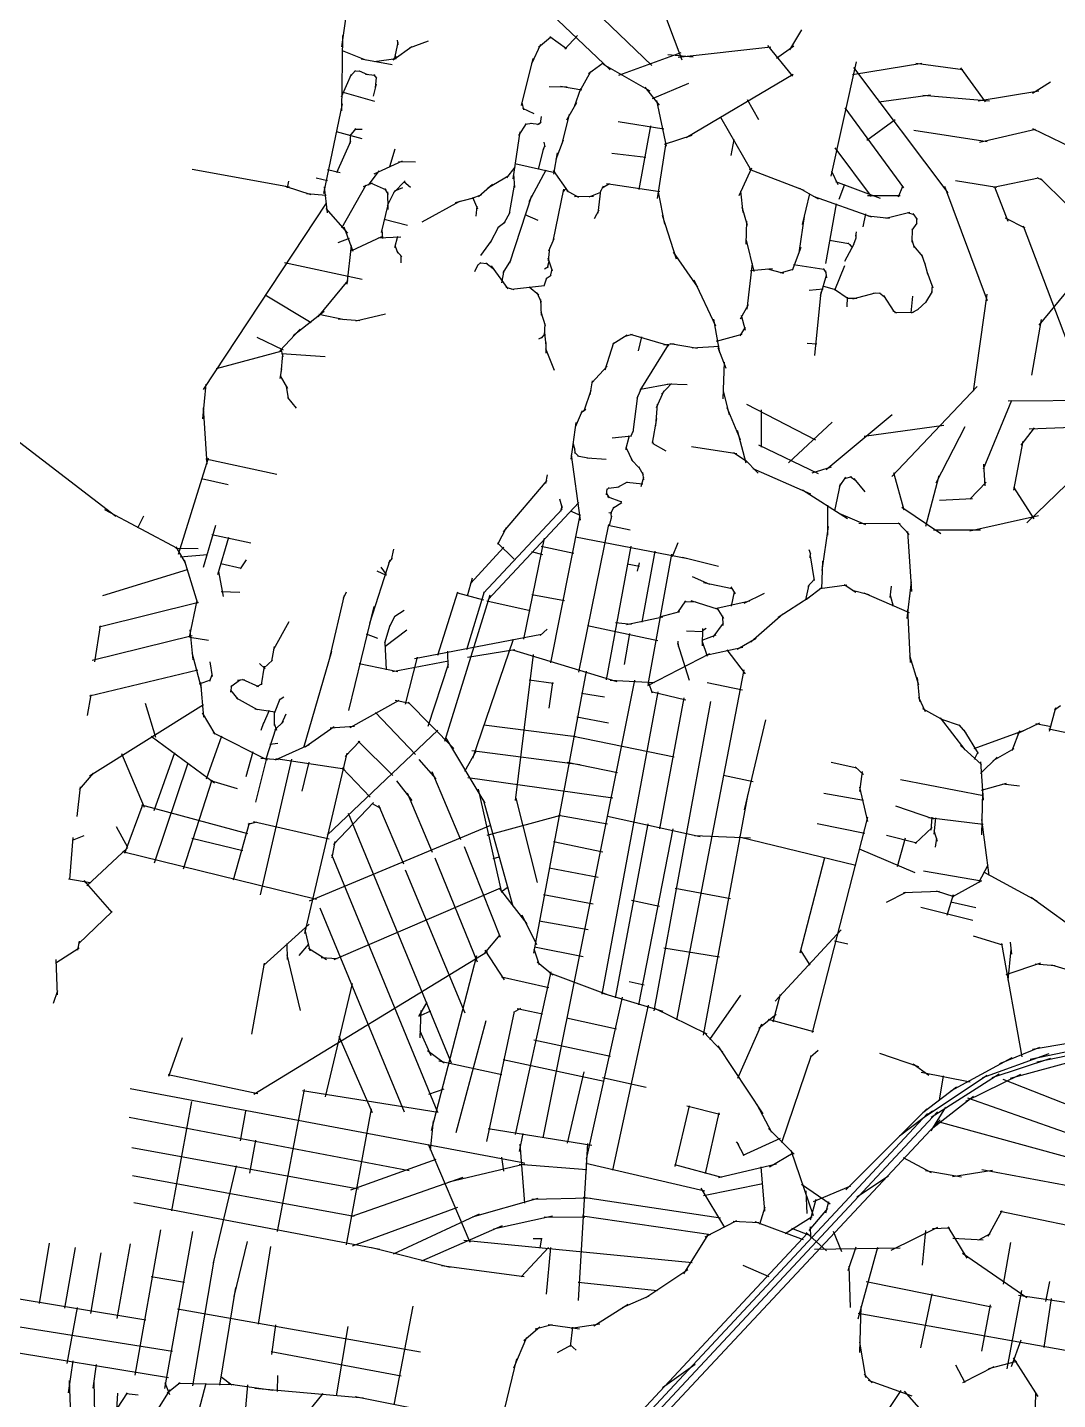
# Model space of a CAD drawing. Header units: inches. Extents: x 723419 to 759401, y 6910722 to 6968430.
# Drawn here: x 731647 to 733965, y 6943834 to 6946922 of the extents above; entities that cross this region are included whole.
import ezdxf

# ---------------------------------------------------------------- set-up
doc = ezdxf.new("R2010")
doc.units = ezdxf.units.IN
doc.header["$MEASUREMENT"] = 0

msp = doc.modelspace()

# ---------------------------------------------------------------- linework, layer by layer
for points in [[(732354.6381, 6946878.308), (732377.9817, 6947042.2774)], [(732887.1354, 6946995.1062), (733052.1504, 6946835.7725)], [(732825.9545, 6946951.7671), (732957.9858, 6946826.4289)], [(733084.694707, 6946940.55323), (733119.5818, 6946848.9135)], [(732354.428, 6946733.7779), (732356.41, 6946903.4682)], [(732479.0547, 6946893.3991), (732480.5304, 6946882.6608)], [(732506.989, 6946876.0406), (732549.4404, 6946891.4865)], [(732797.037, 6946877.2029), (732824.1769, 6946900.2175)], [(732822.1286, 6946901.2403), (732859.5101, 6946874.1343)], [(732855.9255, 6946872.6), (732884.6017, 6946903.7975)], [(733362.137346, 6946871.32045), (733389.1249, 6946916.03513)], [(732355.0905, 6946869.7678), (732408.0054, 6946848.5019)], [(732472.3659, 6946850.2497), (732511.9994, 6946879.0955)], [(732473.203339, 6946849.548119), (732481.1628, 6946888.1352)], [(732781.609, 6946840.7883), (732802.0921, 6946884.2602)], [(732977.897809, 6946814.0231), (733117.598088, 6946865.61696)], [(733088.229279, 6946860.58986), (733144.850226, 6946855.56277)], [(733111.248075, 6946854.76902), (733319.557425, 6946878.36889)], [(733311.942285, 6946880.86434), (733368.104619, 6946812.2842)], [(733332.239369, 6946852.79958), (733371.662365, 6946880.58089)], [(732397.6754, 6946851.2391), (732467.8773, 6946838.3954)], [(732426.9789, 6946844.9225), (732476.31, 6946851.8708)], [(732469.5639, 6946847.8702), (732476.31, 6946857.9768)], [(732758.5658, 6946746.1729), (732785.1936, 6946851.5284)], [(732909.1883, 6946818.0929), (732942.7149, 6946842.4092)], [(732942.5342, 6946838.9391), (733047.3264, 6946779.2612)], [(733455.369349, 6946587.33378), (733512.25488, 6946843.98012)], [(733502.994445, 6946816.19882), (733659.363507, 6946841.0697)], [(733505.640283, 6946831.80926), (733717.571957, 6946549.49828)], [(733645.605146, 6946841.59887), (733751.703275, 6946827.04675)], [(733746.147014, 6946830.75093), (733801.445041, 6946754.02161)], [(732353.8923, 6946765.7242), (732376.0845, 6946816.4805)], [(732373.8601, 6946811.7972), (732385.3123, 6946824.5651)], [(732383.3149, 6946823.1021), (732395.1666, 6946824.2991)], [(732393.3023, 6946824.4321), (732411.9454, 6946815.5212)], [(732407.8173, 6946816.3192), (732429.2568, 6946814.1912)], [(732425.9276, 6946815.5212), (732432.4528, 6946807.4083)], [(732430.4621, 6946785.6784), (732432.3264, 6946809.3522)], [(732889.5853, 6946778.0974), (732914.3311, 6946822.3452)], [(733129.4152, 6946674.0146), (733370.080179, 6946816.37643)], [(733908.336922, 6946773.8654), (733948.818253, 6946799.26545)], [(732354.204, 6946776.73), (732428.116, 6946756.1993)], [(732425.6681, 6946767.4575), (732432.06, 6946794.1903)], [(732820.6307, 6946788.6103), (732861.7056, 6946788.0158)], [(732846.0296, 6946789.7994), (732894.4465, 6946781.2776)], [(732877.9066, 6946743.7221), (732892.2516, 6946784.3481)], [(733036.3494, 6946787.254), (733068.3319, 6946746.7633)], [(733053.6772, 6946762.0068), (733135.0045, 6946796.1652)], [(733562.790397, 6946754.28619), (733678.942713, 6946770.16122)], [(733661.215594, 6946769.10289), (733811.763812, 6946756.40286)], [(733785.834594, 6946756.40286), (733922.62445, 6946779.42166)], [(732313.536, 6946548.3932), (732355.9791, 6946749.5707)], [(732759.247, 6946752.6766), (732762.7766, 6946736.0579)], [(732760.7596, 6946740.3385), (732786.4752, 6946728.2521)], [(732860.7985, 6946713.817), (732882.8072, 6946753.069)], [(733062.0459, 6946757.0045), (733084.124, 6946654.3591)], [(733266.148429, 6946759.79639), (733291.553, 6946714.765)], [(733485.796493, 6946741.057), (733618.088425, 6946561.13997)], [(732752.482, 6946678.5), (732770.1663, 6946705.9747)], [(732767.4457, 6946703.8613), (732782.1071, 6946706.4276)], [(732777.875, 6946706.4276), (732798.28, 6946703.8613)], [(732794.5722, 6946703.6706), (732802.8445, 6946708.7549)], [(732801.2538, 6946705.5773), (732803.9051, 6946721.1481)], [(732849.7748, 6946659.4818), (732866.2991, 6946726.8893)], [(732975.7754, 6946710.1492), (733078.5118, 6946693.7319)], [(733206.3406, 6946719.5274), (733275.3162, 6946599.7778)], [(733535.53826, 6946668.29644), (733599.038387, 6946714.59861)], [(732341.391, 6946687.7241), (732399.1072, 6946671.9652)], [(732372.5328, 6946676.9417), (732386.8581, 6946694.1521)], [(732373.3512, 6946660.0814), (732374.8045, 6946681.024)], [(732382.7059, 6946692.7006), (732399.9377, 6946693.1153)], [(732739.8943, 6946581.1785), (732755.3787, 6946686.8564)], [(733023.2273, 6946557.0696), (733049.7521, 6946700.7212)], [(733080.6658, 6946659.326), (733142.6415, 6946679.3111)], [(733641.6152, 6946690.7726), (733806.5032, 6946665.0881)], [(733788.7387, 6946663.2745), (733914.9008, 6946692.887)], [(733908.3949, 6946694.6319), (734038.49, 6946631.4785)], [(732343.4432, 6946595.5483), (732374.3774, 6946666.0484)], [(732462.6941, 6946608.6338), (732474.1645, 6946648.8847)], [(732796.7226, 6946602.5762), (732808.8702, 6946649.9688)], [(732807.4541, 6946645.4888), (732811.0052, 6946655.5688)], [(732808.9003, 6946663.3772), (732810.9246, 6946653.2679)], [(732836.9131, 6946625.2825), (732853.058, 6946668.7416)], [(733064.3325, 6946537.186), (733083.759, 6946662.1815)], [(733230.0156, 6946633.6415), (733236.9635, 6946669.7257)], [(733463.836033, 6946650.8339), (733545.327863, 6946541.29618)], [(732427.1103, 6946592.4882), (732490.6616, 6946621.6761)], [(732481.8479, 6946620.2862), (732519.8859, 6946619.3595)], [(732743.9562, 6946615.467), (732833.5453, 6946594.9933)], [(732831.3979, 6946591.5437), (732839.5329, 6946639.4667)], [(732961.9591, 6946639.1563), (733038.5444, 6946630.2014)], [(732017.9976, 6946602.5441), (732236.3353, 6946562.9777)], [(732296.6377, 6946583.0136), (732322.1306, 6946577.522)], [(732321.8647, 6946601.7326), (732350.3764, 6946595.6605)], [(732414.5856, 6946566.5435), (732438.2434, 6946599.4378)], [(732683.0481, 6946560.9071), (732730.4798, 6946588.2477)], [(732725.6009, 6946583.6458), (732744.5736, 6946607.4674)], [(732740.523, 6946591.6879), (732742.697, 6946561.4056)], [(732775.6557, 6946530.2821), (732814.4872, 6946601.5501)], [(732829.7541, 6946599.6543), (732863.6812, 6946551.6734)], [(733248.4338, 6946543.6685), (733276.652921, 6946606.154781)], [(733270.6509, 6946602.7421), (733394.123, 6946555.748)], [(733456.163101, 6946598.71088), (733470.450629, 6946568.54832)], [(733820.6324, 6946561.9937), (733922.0146, 6946583.6681)], [(733917.8037, 6946584.3152), (733930.7599, 6946577.8451)], [(732226.8288, 6946564.8369), (732284.378, 6946545.9173)], [(732231.976, 6946560.5967), (732235.3602, 6946575.8069)], [(732314.9221, 6946562.8036), (732321.595, 6946504.6882)], [(732354.2673, 6946470.9871), (732409.0051, 6946567.8166)], [(732402.8869, 6946563.8088), (732423.2132, 6946572.0204)], [(732420.3443, 6946571.5315), (732454.4145, 6946556.0338)], [(732450.7111, 6946559.2544), (732458.8068, 6946545.7782)], [(732457.2327, 6946551.9238), (732457.7865, 6946511.7498)], [(732457.2887, 6946520.7569), (732473.8689, 6946553.7578)], [(732470.8063, 6946549.7835), (732496.6836, 6946576.3812)], [(732473.3061, 6946553.7796), (732491.9252, 6946561.4871)], [(732493.6591, 6946574.8541), (732508.7258, 6946562.0084)], [(732662.1781, 6946541.6874), (732693.6185, 6946568.7573)], [(732731.7757, 6946503.1232), (732742.9134, 6946566.8157)], [(732829.8246, 6946440.7884), (732854.0772, 6946557.5869)], [(732851.6338, 6946551.3656), (732859.6341, 6946559.784)], [(732860.2003, 6946555.0924), (732886.5292, 6946539.8748)], [(732930.7703, 6946503.5503), (732937.0128, 6946554.5131)], [(732934.5775, 6946548.6492), (732942.9915, 6946565.7271)], [(732940.2773, 6946561.1188), (732956.5623, 6946570.3355)], [(732949.6307, 6946570.8752), (733069.9257, 6946552.9653)], [(733251.4786, 6946553.0573), (733256.4744, 6946505.3555)], [(733383.8381, 6946560.1757), (733425.7856, 6946536.2571)], [(733464.894368, 6946575.4275), (733565.436236, 6946537.32743)], [(733473.096468, 6946535.21075), (733485.796493, 6946569.07749)], [(733606.975903, 6946540.76702), (733616.500922, 6946564.57956)], [(733710.692777, 6946564.31498), (733806.207551, 6946307.40405)], [(733734.7755, 6946577.6587), (733828.0822, 6946561.9937)], [(733822.8975, 6946563.4524), (733852.6967, 6946486.1358)], [(733926.5935, 6946581.9525), (733983.9247, 6946525.0164)], [(732043.3495, 6946106.7516), (732319.64, 6946526.5665)], [(732274.5466, 6946548.3122), (732319.3871, 6946544.2409)], [(732443.3989, 6946460.3587), (732458.686, 6946522.4186)], [(732535.0587, 6946484.6339), (732619.6394, 6946531.0732)], [(732610.4258, 6946527.5927), (732650.6201, 6946538.4668)], [(732646.027333, 6946536.945521), (732669.1775, 6946545.7008)], [(732648.537, 6946539.9152), (732659.8026, 6946513.859)], [(732732.3895, 6946391.7601), (732781.5814, 6946543.744)], [(732878.1152, 6946541.5013), (732920.4564, 6946542.3146)], [(732910.9567, 6946540.9592), (732937.0128, 6946551.2602)], [(733065.8544, 6946550.8449), (733080.0667, 6946479.04)], [(733391.0723, 6946478.2184), (733407.7108, 6946547.498)], [(733414.6065, 6946542.0898), (733546.164, 6946495.5614)], [(733443.3566, 6946390.6022), (733467.3965, 6946524.7745)], [(733536.861179, 6946543.94202), (733610.94466, 6946543.41285)], [(732318.1493, 6946514.4417), (732367.2622, 6946458.7255)], [(732449.844, 6946490.514), (732502.1589, 6946476.9529)], [(732656.3932, 6946497.4259), (732658.765, 6946519.3368)], [(732719.3385, 6946481.0786), (732732.8743, 6946506.0984)], [(732766.1203, 6946501.182), (732795.4158, 6946487.9326)], [(732923.1706, 6946491.8939), (732933.2131, 6946511.1405)], [(733074.8365, 6946499.1885), (733106.5912, 6946401.4308)], [(733254.1778, 6946517.9892), (733266.0183, 6946476.7504)], [(733383.3137, 6946414.2879), (733395.7473, 6946501.866)], [(733527.3256, 6946473.2853), (733533.31, 6946502.1739)], [(733537.8213, 6946497.8944), (733586.3758, 6946492.5617)], [(733578.2742, 6946492.7321), (733632.2072, 6946505.8011)], [(733626.9841, 6946505.3529), (733641.1136, 6946501.0865)], [(733639.0756, 6946502.7824), (733648.9334, 6946489.737)], [(733647.9488, 6946478.8791), (733648.3596, 6946491.2681)], [(733846.8666, 6946493.5763), (733891.2414, 6946470.6078)], [(732359.0228, 6946472.7689), (732379.0415, 6946418.6522)], [(732444.2472, 6946466.2404), (732445.6621, 6946446.8821)], [(732688.8424, 6946437.7426), (732707.3991, 6946473.635)], [(732705.0837, 6946471.2545), (732721.9527, 6946484.6724)], [(733264.2168, 6946433.8751), (733265.7349, 6946486.03)], [(733510.845, 6946451.8923), (733512.5259, 6946462.1884)], [(733637.3427, 6946438.9328), (733638.4913, 6946468.7388)], [(733637.3448, 6946465.8151), (733648.7634, 6946481.2398)], [(733887.3686, 6946475.6546), (734006.0032, 6946162.6799)], [(732346.0758, 6946437.5814), (732371.4437, 6946447.4686)], [(732366.4907, 6946344.1821), (732376.3507, 6946430.7836)], [(732376.8111, 6946420.1332), (732444.1374, 6946451.0683)], [(732436.0876, 6946448.1627), (732487.0924, 6946450.9413)], [(732473.3751, 6946426.8039), (732480.6084, 6946452.367)], [(732473.5605, 6946431.2496), (732480.6084, 6946414.2075)], [(732667.3859, 6946408.51), (732691.0079, 6946441.626)], [(732820.2145, 6946419.0463), (732831.9095, 6946447.1699)], [(733263.9215, 6946442.8251), (733281.5306, 6946372.4765)], [(733451.228, 6946443.1017), (733495.1942, 6946435.4578)], [(733486.4414, 6946396.1273), (733506.9292, 6946435.1836)], [(733492.5887, 6946436.9215), (733498.2882, 6946432.0424)], [(733497.1723, 6946433.5897), (733502.2231, 6946425.5825)], [(733506.44, 6946434.2387), (733511.5738, 6946448.3605)], [(733511.0797, 6946454.3859), (733511.1901, 6946447.0577)], [(733637.1032, 6946443.8287), (733642.3607, 6946426.4349)], [(733640.4854, 6946430.4238), (733661.1868, 6946406.6305)], [(732478.1298, 6946418.4576), (732489.582, 6946405.9798)], [(732487.63, 6946392.2021), (732488.0204, 6946408.9692)], [(732717.3512, 6946369.2809), (732734.518, 6946397.4325)], [(732817.6872, 6946403.0505), (732827.3129, 6946374.1942)], [(732819.1891, 6946396.5632), (732822.0277, 6946426.161)], [(733099.552, 6946416.1932), (733154.8429, 6946337.4647)], [(733368.0582, 6946375.5088), (733387.6165, 6946427.7246)], [(733658.8212, 6946410.5237), (733667.1183, 6946387.9609)], [(733923.153618, 6946251.66505), (734064.0662, 6946422.9288)], [(732225.253425, 6946392.82097), (732400.1062, 6946355.6067)], [(732653.8426, 6946372.6749), (732661.2952, 6946388.4776)], [(732659.5753, 6946386.1874), (732667.0279, 6946392.4856)], [(732665.0788, 6946392.0275), (732682.0479, 6946390.8824)], [(732678.7228, 6946392.3711), (732695.2332, 6946379.4311)], [(732690.686, 6946385.1808), (732727.8428, 6946333.9802)], [(732714.7368, 6946346.9225), (732719.9657, 6946375.1561)], [(732810.0992, 6946378.7736), (732819.2306, 6946384.0401)], [(732817.4301, 6946381.4711), (732820.9025, 6946395.8573)], [(732823.8535, 6946361.9006), (732827.4738, 6946377.5688)], [(733266.597, 6946288.1941), (733278.4448, 6946390.5153)], [(733273.9405, 6946375.2055), (733323.1246, 6946379.1475)], [(733312.1948, 6946378.8443), (733348.3237, 6946369.141)], [(733341.3408, 6946369.7475), (733369.5762, 6946377.6313)], [(733370.864, 6946388.2533), (733438.9983, 6946378.206)], [(733437.4036, 6946379.151), (733443.5822, 6946370.6881)], [(733442.6995, 6946373.8617), (733444.4648, 6946358.1701)], [(733463.7411, 6946330.6204), (733485.8444, 6946386.2513)], [(733665.6394, 6946392.9249), (733672.2161, 6946366.9875)], [(733670.6912, 6946372.2811), (733683.9357, 6946336.1327)], [(732301.4026, 6946270.3832), (732368.6341, 6946352.0608)], [(732723.7421, 6946337.3067), (732741.1697, 6946331.8101)], [(732736.0103, 6946332.7262), (732810.6509, 6946341.2001)], [(732776.187, 6946337.8584), (732797.8323, 6946319.9672)], [(732809.3064, 6946340.3205), (732815.2685, 6946358.528)], [(732814.119, 6946357.16), (732825.3821, 6946364.0701)], [(733146.3004, 6946353.7405), (733195.2403, 6946250.386)], [(733431.0873, 6946317.5864), (733445.0842, 6946364.1175)], [(733435.6524, 6946340.2875), (733464.419, 6946331.9976)], [(733681.9232, 6946323.9817), (733683.2007, 6946340.8425)], [(732181.5353, 6946320.0725), (732285.046, 6946257.8684)], [(732793.354, 6946325.434), (732803.0571, 6946303.5671)], [(732801.0835, 6946309.9496), (732802.8251, 6946274.4159)], [(733406.1863, 6946330.6247), (733436.9996, 6946333.2366)], [(733418.4947, 6946183.5003), (733432.7637, 6946326.8554)], [(733462.8627, 6946332.8792), (733493.9034, 6946311.9841)], [(733491.5405, 6946312.8589), (733512.803, 6946312.6317)], [(733491.6445, 6946293.4251), (733492.3267, 6946314.888)], [(733504.2753, 6946310.9284), (733554.9795, 6946324.597)], [(733550.3563, 6946324.3838), (733565.955, 6946323.6733)], [(733564.2611, 6946324.8237), (733575.3848, 6946315.4453)], [(733572.9289, 6946318.7638), (733596.357, 6946282.3179)], [(733635.2312, 6946279.3032), (733639.0241, 6946317.0387)], [(733649.6838, 6946286.5478), (733669.8507, 6946305.1402)], [(733668.0255, 6946302.6795), (733683.0099, 6946327.6014)], [(733775.780407, 6946103.40989), (733806.472135, 6946321.42699)], [(732244.9516, 6946228.5876), (732314.4931, 6946283.232)], [(732303.0089, 6946276.9408), (732360.421, 6946264.3385)], [(732385.9726, 6946261.503), (732452.5284, 6946277.638)], [(732801.8981, 6946282.1487), (732812.1979, 6946250.9391)], [(733251.2462, 6946266.2802), (733269.2604, 6946298.3225)], [(733252.7971, 6946274.4315), (733261.8899, 6946240.8471)], [(733594.1305, 6946284.7568), (733602.1746, 6946279.5203)], [(733598.8707, 6946280.0942), (733640.4898, 6946280.8129)], [(733636.2695, 6946279.6213), (733651.8738, 6946288.0061)], [(732215.1593, 6946194.0988), (732260.7505, 6946243.0142)], [(732346.2258, 6946265.9138), (732395.1207, 6946262.1331)], [(732810.2826, 6946228.5461), (732811.5047, 6946255.2225)], [(733190.7686, 6946265.5333), (733203.8442, 6946189.7897)], [(733250.2236, 6946227.8245), (733262.5763, 6946247.3583)], [(733906.837613, 6946139.65788), (733928.445295, 6946264.89424)], [(732163.5168, 6946225.2176), (732222.08, 6946196.6688)], [(732797.7134, 6946221.3975), (732806.2675, 6946225.582)], [(732803.4744, 6946222.618), (732811.5047, 6946232.5562)], [(732810.2898, 6946234.7746), (732813.745, 6946206.2776)], [(732813.4464, 6946213.0853), (732813.621, 6946189.1986)], [(732946.6063, 6946151.5242), (732966.3381, 6946212.911)], [(732963.9259, 6946209.6761), (732996.3905, 6946229.8617)], [(732991.6164, 6946227.4776), (733008.3262, 6946231.769)], [(733002.7951, 6946231.6023), (733090.3587, 6946205.8321)], [(733021.7692, 6946193.7525), (733029.7262, 6946225.3819)], [(733197.2106, 6946215.6587), (733255.3706, 6946231.9369)], [(732072.7797, 6946154.1348), (732220.4533, 6946193.8835)], [(732216.9062, 6946198.2785), (732221.974, 6946180.5636)], [(732218.1626, 6946143.6382), (732221.805, 6946185.5527)], [(732218.8834, 6946188.1513), (732317.2279, 6946181.0079)], [(732812.5735, 6946199.3112), (732831.9511, 6946150.3173)], [(733025.5167, 6946104.8158), (733089.2888, 6946207.6097)], [(733078.5406, 6946207.8095), (733101.8994, 6946210.2771)], [(733093.3646, 6946210.5014), (733154.4567, 6946200.1825)], [(733142.7773, 6946201.0798), (733203.4202, 6946204.8933)], [(733200.142, 6946201.9153), (733218.0742, 6946155.2752)], [(733401.2852, 6946211.3376), (733423.025, 6946209.6886)], [(732215.47, 6946131.5677), (732219.7459, 6946153.3949)], [(732916.8864, 6946122.4544), (732951.3604, 6946159.8301)], [(733212.6577, 6946086.1124), (733215.2791, 6946168.5817)], [(732215.6284, 6946138.0526), (732231.7844, 6946109.0599)], [(732912.7939, 6946094.7508), (732918.6908, 6946126.69)], [(733026.0974, 6946107.7535), (733091.9592, 6946119.8635)], [(733073.7562, 6946096.9729), (733096.2153, 6946120.5049)], [(733087.2942, 6946119.7157), (733131.5235, 6946118.4772)], [(731463.3876, 6946115.0678), (731846.0004, 6945821.8238)], [(732041.7232, 6946040.8546), (732048.8185, 6946118.8054)], [(732229.2556, 6946114.7102), (732233.3731, 6946086.8726)], [(732232.2349, 6946089.1449), (732251.6809, 6946064.9509)], [(732899.6329, 6946059.0684), (732915.5091, 6946105.2784)], [(733009.8997, 6946010.8054), (733020.112, 6946093.0487)], [(733018.4849, 6946087.6733), (733029.2474, 6946111.6774)], [(733062.7221, 6946066.2469), (733079.6697, 6946104.6412)], [(733212.1334, 6946103.5179), (733226.0614, 6946049.7458)], [(733591.813777, 6945911.16326), (733783.453339, 6946113.99325)], [(732042.2078, 6946065.635), (732050.9472, 6945938.7572)], [(732880.1279, 6946022.8253), (732896.004, 6946059.5214)], [(732892.8288, 6946055.4441), (732903.0349, 6946062.9192)], [(733060.937, 6946025.1845), (733064.9245, 6946074.0227)], [(733220.8186, 6946066.5015), (733250.7095, 6945994.6804)], [(733264.786653, 6946074.09988), (733420.009186, 6945993.66638)], [(733298.300609, 6945977.0858), (733298.300609, 6946061.04707)], [(733797.917257, 6945928.87274), (733861.858357, 6946083.21332)], [(733853.479868, 6946081.8904), (734055.445549, 6946082.77235)], [(732870.6242, 6945950.6012), (732881.9026, 6946032.6692)], [(733053.2158, 6945986.3547), (733063.3481, 6946042.013)], [(733359.331287, 6945942.16073), (733457.403705, 6946033.53035)], [(733443.998123, 6945926.99125), (733592.517864, 6946050.8165)], [(733529.452831, 6946002.07427), (733708.84069, 6946026.94515)], [(732962.9569, 6945998.0947), (733006.0562, 6946002.4842)], [(732993.2964, 6945972.4657), (733001.9447, 6946003.7585)], [(733004.7916, 6946001.418), (733010.8878, 6946014.7281)], [(733244.1561, 6946015.8868), (733263.2921, 6945941.7953)], [(733691.642739, 6945897.03448), (733756.994953, 6946023.77015)], [(733882.856026, 6945981.80715), (733912.489419, 6946021.23014)], [(733900.66399, 6946018.39028), (734016.198943, 6946023.24098)], [(732874.8475, 6945984.5792), (732878.7917, 6945970.4269)], [(732877.7876, 6945965.8769), (732887.5751, 6945956.1017)], [(732878.0613, 6945974.9498), (732878.7917, 6945963.2777)], [(732993.002, 6945977.2453), (733008.5735, 6945945.6249)], [(733052.7676, 6945991.2007), (733055.8587, 6945984.7174)], [(733054.1586, 6945985.9524), (733083.0604, 6945969.4356)], [(733141.1374, 6945978.9719), (733243.1077, 6945963.0017)], [(733235.5058, 6945965.6198), (733264.3405, 6945946.7697)], [(733291.950597, 6945982.37747), (733426.00642, 6945917.81901)], [(733866.451827, 6945880.73611), (733887.618536, 6945991.06758)], [(731986.650746, 6945736.667684), (732054.539364, 6945953.304813)], [(732048.4345, 6945950.9787), (732208.0798, 6945916.8353)], [(732870.2328, 6945960.206), (732890.85, 6945813.0802)], [(732884.8132, 6945957.5466), (732911.842, 6945952.6836)], [(732906.0649, 6945953.3436), (732949.218, 6945950.0676)], [(733005.2585, 6945949.9389), (733024.3559, 6945930.0131)], [(733260.6956, 6945950.3625), (733291.3653, 6945918.9456)], [(733797.917257, 6945939.01512), (733801.004068, 6945890.50808)], [(732038.4823, 6945907.1751), (732098.9299, 6945893.4168)], [(732813.1406, 6945895.341), (732816.8545, 6945915.371)], [(733021.6437, 6945933.6249), (733032.3921, 6945914.964)], [(733027.7638, 6945889.1096), (733033.9918, 6945909.6766)], [(733030.5816, 6945920.4523), (733032.9923, 6945903.6977)], [(733279.3554, 6945929.574), (733408.8497, 6945872.4999)], [(733412.248059, 6945919.5829), (733455.992591, 6945932.98849)], [(733474.1637, 6945888.7875), (733488.5534, 6945909.7084)], [(733485.8212, 6945906.9795), (733501.6681, 6945911.7095)], [(733498.0251, 6945911.7095), (733511.1398, 6945902.6135)], [(733506.5861, 6945906.9795), (733531.176, 6945876.5988)], [(733595.517951, 6945920.68828), (733618.801331, 6945836.55061)], [(733668.623942, 6945799.9322), (733697.992751, 6945913.96785)], [(732718.1563, 6945786.6403), (732816.5851, 6945902.7159)], [(732949.7876, 6945872.9434), (732955.6955, 6945863.2952)], [(732950.0237, 6945870.0959), (732951.4607, 6945883.5715)], [(732950.6623, 6945881.3388), (732955.5323, 6945886.442)], [(732954.2816, 6945885.3319), (732978.3125, 6945887.8834)], [(732975.6897, 6945887.195), (732997.3253, 6945899.1555)], [(732994.9304, 6945898.9163), (733031.946387, 6945894.78375)], [(733391.1241, 6945881.5137), (733492.2816, 6945816.9568)], [(733463.3336, 6945833.757), (733476.0536, 6945894.9443)], [(733767.313723, 6945859.99274), (733803.826296, 6945898.62198)], [(733865.210837, 6945887.60819), (733910.983845, 6945816.17054)], [(733895.902565, 6945807.17469), (733984.4392, 6945893.2358)], [(732683.3405, 6945634.576), (732887.7234, 6945852.9451)], [(732843.9848, 6945860.7754), (732850.1546, 6945840.3284)], [(732847.0697, 6945832.7659), (732850.1546, 6945845.0901)], [(732951.4035, 6945866.1925), (732983.7502, 6945854.4492)], [(732959.5651, 6945828.7261), (732967.2978, 6945843.0138)], [(732964.4678, 6945840.334), (732984.1864, 6945853.0771)], [(732982.4177, 6945856.2237), (732982.9889, 6945851.1538)], [(733447.7379, 6945779.3095), (733448.0072, 6945846.6933)], [(733614.303406, 6945842.10687), (733702.145248, 6945783.10467)], [(733698.786503, 6945858.40523), (733773.134568, 6945861.84482)], [(731820.0884, 6945837.1876), (731983.9712, 6945750.1448)], [(731895.534, 6945795.558), (731908.593, 6945823.0408)], [(732673.1894, 6945648.6073), (732850.1546, 6945837.5275)], [(732824.603, 6945492.3237), (732890.8401, 6945824.2977)], [(732868.0446, 6945834.1337), (732890.4316, 6945824.7051)], [(732955.2364, 6945830.4036), (732961.9938, 6945829.3092)], [(732956.5147, 6945800.3982), (732961.5729, 6945822.0331)], [(732959.8022, 6945830.7684), (732960.7153, 6945816.8145)], [(733472.5281, 6945828.6188), (733532.3995, 6945803.1385)], [(733767.497462, 6945789.1901), (733922.096368, 6945823.57889)], [(732043.0177, 6945707.6414), (732070.7261, 6945801.815)], [(732062.0413, 6945780.7498), (732149.7157, 6945761.7499)], [(732705.2003, 6945758.9063), (732724.6546, 6945796.6748)], [(732887.6459, 6945471.3356), (732955.2383, 6945803.1135)], [(732953.44, 6945802.0875), (733003.3325, 6945791.7139)], [(733435.275643, 6945699.94919), (733449.2914, 6945798.5979)], [(733517.7917, 6945806.6317), (733610.5821, 6945805.3988)], [(733606.3553, 6945807.2014), (733631.0446, 6945780.488)], [(733627.3512, 6945787.7921), (733636.2742, 6945652.4754)], [(733685.741048, 6945791.04218), (733791.045426, 6945791.04218)], [(731980.9699, 6945753.1106), (732001.989, 6945717.1227)], [(731981.2502, 6945749.8265), (732031.0895, 6945749.5064)], [(732075.6887, 6945690.7066), (732100.5023, 6945774.5542)], [(732643.5101, 6945670.5168), (732718.9987, 6945752.355)], [(732704.8044, 6945762.021), (732742.226, 6945725.2905)], [(732763.5922, 6945545.4664), (732810.301, 6945772.6337)], [(732802.652214, 6945754.84695), (732876.6409, 6945738.829)], [(732880.4451, 6945775.4123), (733133.0024, 6945727.1664)], [(732949.5211, 6945453.8455), (733005.5594, 6945754.6741)], [(733098.4401, 6945731.6901), (733111.3657, 6945763.189)], [(731990.6096, 6945730.3404), (732051.8377, 6945735.8469)], [(731999.5162, 6945724.0099), (732029.340309, 6945626.18902)], [(732126.1863, 6945703.3367), (732139.8248, 6945723.624)], [(732417.3303, 6945581.4996), (732463.3782, 6945723.4878)], [(732460.2442, 6945717.0947), (732468.0373, 6945727.859)], [(732466.0477, 6945723.5533), (732471.3536, 6945747.566)], [(732781.1926, 6945742.8856), (732805.5623, 6945736.1246)], [(733029.9632, 6945583.252), (733059.3145, 6945743.1959)], [(733043.8028, 6945443.3809), (733096.5682, 6945736.5056)], [(733120.6022, 6945729.8484), (733201.745, 6945709.7379)], [(733404.7558, 6945747.1332), (733408.889, 6945737.0238)], [(733407.7142, 6945732.5171), (733417.2569, 6945677.4471)], [(733407.8768, 6945728.5993), (733408.7203, 6945739.7196)], [(733434.3427, 6945658.645), (733436.702, 6945721.217)], [(731816.475977, 6945643.37815), (732007.3056, 6945702.0314)], [(732076.8556, 6945697.5404), (732087.3021, 6945641.3156)], [(732082.0789, 6945715.5091), (732128.2176, 6945705.0757)], [(732433.3769, 6945698.9791), (732453.9375, 6945689.3741)], [(732441.9991, 6945707.2594), (732453.9375, 6945690.5333)], [(732996.5495, 6945714.8177), (733023.8058, 6945709.9816)], [(733019.8057, 6945698.2479), (733023.9534, 6945716.741)], [(732637.0582, 6945642.8078), (732648.6718, 6945683.4047)], [(733142.5495, 6945686.1317), (733181.2812, 6945669.0894)], [(733168.2804, 6945672.8766), (733232.4721, 6945659.3509)], [(733229.2218, 6945662.8676), (733239.2433, 6945647.4483)], [(733398.6887, 6945633.9775), (733405.6707, 6945667.7278)], [(733399.6984, 6945635.6633), (733435.3316, 6945662.0315)], [(733402.9037, 6945663.526), (733417.6524, 6945680.388)], [(733429.5689, 6945659.6305), (733490.7278, 6945667.6853)], [(733484.3431, 6945668.1888), (733510.5541, 6945651.4079)], [(733587.9658, 6945638.7931), (733591.1354, 6945664.5925)], [(733626.0801, 6945591.6066), (733636.1032, 6945674.2869)], [(731808.803045, 6945572.73426), (732031.6258, 6945628.9177)], [(732011.348607, 6945549.54789), (732028.987531, 6945632.62723)], [(732083.2396, 6945652.9083), (732124.7354, 6945650.8796)], [(732328.4694, 6945506.1658), (732360.2648, 6945644.0247)], [(732358.2261, 6945637.5276), (732365.0695, 6945651.9567)], [(732570.5614, 6945509.1862), (732615.0803, 6945651.5978)], [(732586.2948, 6945316.0232), (732687.8638, 6945644.8358)], [(732614.435, 6945649.6646), (732673.1484, 6945634.199)], [(732635.7267, 6945522.0741), (732675.084, 6945652.2421)], [(732680.3288, 6945631.3302), (732778.4848, 6945609.6952)], [(732781.8695, 6945646.2042), (732855.6559, 6945632.0063)], [(733110.6563, 6945605.2768), (733128.7005, 6945631.5583)], [(733124.3105, 6945629.366), (733149.9922, 6945630.0237)], [(733139.8952, 6945632.216), (733201.3558, 6945612.9239)], [(733194.6381, 6945614.1427), (733272.541312, 6945631.25822)], [(733231.1178, 6945619.3149), (733238.1599, 6945652.047)], [(733259.488508, 6945626.6721), (733305.307144, 6945649.00477)], [(733336.3626, 6945594.5272), (733405.9025, 6945639.9925)], [(733502.5651, 6945655.2495), (733540.5748, 6945645.9814)], [(733528.9814, 6945649.6732), (733631.137, 6945605.5393)], [(733587.9658, 6945644.0163), (733594.9389, 6945619.3248)], [(732369.8074, 6945384.5644), (732427.3499, 6945618.8043)], [(732462.4097, 6945574.628), (732474.4946, 6945598.2089)], [(732473.7257, 6945597.0276), (732494.4267, 6945610.662)], [(732994.7054, 6945578.528), (733076.5338, 6945595.9392)], [(733069.874, 6945595.6049), (733114.4907, 6945607.8487)], [(733198.0633, 6945615.7738), (733212.7699, 6945591.878)], [(733210.7943, 6945598.0163), (733211.2334, 6945576.0935)], [(733274.3271, 6945539.4658), (733346.6958, 6945602.6161)], [(733626.745721, 6945612.06129), (733633.2995, 6945493.0651)], [(731798.484275, 6945494.68202), (731811.448884, 6945575.3801)], [(732012.5251, 6945566.1767), (732019.5315, 6945498.6994)], [(732201.3828, 6945523.1066), (732235.6348, 6945585.0369)], [(732450.9334, 6945529.1147), (732500.8018, 6945566.4693)], [(732450.9822, 6945536.8496), (732463.4163, 6945576.8143)], [(732800.5611, 6945553.9598), (732816.0769, 6945567.7809)], [(732907.4866, 6945575.8915), (733065.2798, 6945542.6569)], [(732970.1893, 6945582.9612), (733006.3205, 6945578.9917)], [(733129.6719, 6945564.037), (733166.6566, 6945562.278)], [(733165.4825, 6945565.0142), (733174.2884, 6945569.9002)], [(733165.6781, 6945530.4209), (733166.2653, 6945569.7047)], [(733189.5695, 6945550.1838), (733213.3446, 6945581.1152)], [(731792.449558, 6945497.95404), (732017.610425, 6945553.25207)], [(732012.6233, 6945550.0321), (732054.3734, 6945543.2742)], [(732409.3749, 6945557.0336), (732434.7059, 6945547.74)], [(732451.0392, 6945538.4284), (732454.0626, 6945476.2538)], [(732517.5613, 6945501.6517), (732803.5888, 6945556.4538)], [(732649.3352, 6945277.2354), (732740.730571, 6945545.234287)], [(732990.1116, 6945488.2041), (733002.6349, 6945557.8894)], [(733109.5373, 6945536.0632), (733136.1127, 6945453.2516)], [(733110.2461, 6945541.0177), (733110.9548, 6945528.9853)], [(733164.1126, 6945542.1474), (733176.0495, 6945507.3588)], [(733165.0912, 6945543.3201), (733196.5966, 6945555.0466)], [(733243.8859, 6945523.009), (733286.3359, 6945547.8335)], [(732016.5601, 6945515.5866), (732037.5793, 6945436.1133)], [(732197.2371, 6945495.8376), (732203.1427, 6945529.1621)], [(732269.1464, 6945301.7563), (732331.7251, 6945518.6058)], [(732498.0037, 6945398.752), (732524.4535, 6945504.9177)], [(732591.8257, 6945518.3754), (732592.8238, 6945480.993)], [(732637.08016, 6945505.152695), (732743.957, 6945521.7801)], [(732738.3245, 6945521.7331), (732973.2877, 6945450.3117)], [(732745.4433, 6945182.511), (732785.9069, 6945510.8662)], [(733042.69099, 6945441.09269), (733182.2597, 6945512.8828)], [(733173.0652, 6945509.5897), (733256.6491, 6945527.0807)], [(733220.3163, 6945521.0787), (733261.84, 6945467.2229)], [(733631.3286, 6945508.8824), (733651.7834, 6945442.7875)], [(731786.569916, 6945418.02619), (732030.156, 6945476.4353)], [(732057.207, 6945494.6101), (732062.4194, 6945461.3504)], [(732168.7831, 6945490.5748), (732182.0644, 6945478.9343)], [(732173.933, 6945442.9301), (732180.1671, 6945484.3485)], [(732178.6348, 6945480.2076), (732198.7135, 6945498.1968)], [(732393.6829, 6945490.8394), (732480.0192, 6945472.8959)], [(732468.0419, 6945472.3974), (732594.3024, 6945496.8205)], [(732548.3894, 6945349.7835), (732594.3024, 6945489.344)], [(732786.1131, 6944838.8192), (732905.1034, 6945473.5238)], [(733107.95942, 6944688.7573), (733259.927571, 6945476.05304)], [(732034.4691, 6945444.656), (732059.2579, 6945453.7879)], [(732036.1186, 6945447.4967), (732043.125, 6945369.5229)], [(732057.226, 6945450.7439), (732062.7121, 6945466.1668)], [(732104.5074, 6945438.7607), (732126.4622, 6945454.4618)], [(732104.7785, 6945426.0374), (732106.6758, 6945441.4678)], [(732119.4525, 6945453.217), (732135.7154, 6945454.2999)], [(732130.2944, 6945455.3827), (732166.6147, 6945438.8695)], [(732163.3621, 6945438.5987), (732175.8303, 6945445.9079)], [(732775.9374, 6945453.5229), (732830.2983, 6945446.3436)], [(732807.599115, 6944423.23526), (733013.639388, 6945453.38702)], [(732820.8638, 6945389.8072), (732828.9504, 6945447.6898)], [(732958.3377, 6945452.8845), (733057.6728, 6945447.5471)], [(733044.3256, 6945447.0151), (733052.7416, 6945424.3203)], [(733176.526328, 6945447.70729), (733255.59, 6945431.52465)], [(733648.976, 6945458.8106), (733654.087705, 6945404.95362)], [(731781.866203, 6945373.81129), (731790.509276, 6945420.37805)], [(732103.7315, 6945430.3331), (732120.2654, 6945410.3007)], [(732116.7417, 6945413.5492), (732163.9039, 6945387.0197)], [(732202.6804, 6945379.1802), (732215.4039, 6945411.024)], [(732213.3082, 6945408.9309), (732224.0858, 6945415.6585)], [(732893.947625, 6945424.06217), (732945.156265, 6945415.49641)], [(732940.0949, 6944746.264), (733066.4118, 6945426.4864)], [(733050.2169, 6945427.2622), (733128.4858, 6945409.1903)], [(733070.0371, 6945118.9434), (733124.8513, 6945413.3541)], [(733651.6158, 6945414.9677), (733666.8125, 6945382.3635)], [(731786.977816, 6945237.68289), (732043.377218, 6945398.6028)], [(731911.8048, 6945401.6103), (731935.5362, 6945324.9027)], [(732039.9489, 6945379.7068), (732068.7435, 6945331.6586)], [(732158.5273, 6945388.8794), (732204.5665, 6945381.6823)], [(732177.879, 6945354.6275), (732191.5168, 6945385.4221)], [(732202.688, 6945350.8421), (732202.8377, 6945380.7423)], [(732373.3468, 6945346.4074), (732483.0906, 6945408.4449)], [(732430.1663, 6945380.4375), (732520.2444, 6945285.8582)], [(732474.2212, 6945408.3066), (732507.243, 6945401.6725)], [(732503.2658, 6945403.4393), (732606.1857, 6945299.1079)], [(733057.3046, 6944708.8036), (733184.463843, 6945405.15338)], [(733660.926, 6945389.352), (733708.239202, 6945362.97298)], [(733946.7634, 6945338.563), (733961.100236, 6945391.4328)], [(733957.925229, 6945386.14112), (733971.419006, 6945395.93072)], [(732173.1233, 6945340.3756), (732179.0527, 6945357.9936)], [(732202.0892, 6945355.9251), (732207.3284, 6945340.975)], [(732203.5932, 6945341.1215), (732223.0501, 6945360.3452)], [(732219.7027, 6945355.9571), (732229.3265, 6945377.6882)], [(732271.5443, 6945302.9178), (732336.8287, 6945348.5979)], [(732327.9891, 6945345.6493), (732383.0255, 6945349.2506)], [(732673.5049, 6945352.6506), (732880.6798, 6945326.5443)], [(732883.479299, 6945370.59757), (732954.436799, 6945356.86897)], [(733260.5019, 6945161.6814), (733308.597772, 6945364.14288)], [(733700.3589, 6945368.4686), (733755.7991, 6945296.2334)], [(733701.459939, 6945366.048832), (733745.783729, 6945351.17613)], [(733742.289381, 6945352.90939), (733757.8981, 6945335.2864)], [(733874.574257, 6945332.98681), (733924.492413, 6945357.15214)], [(733915.496561, 6945355.38824), (733950.5063, 6945348.5657)], [(731925.741028, 6945327.33273), (732068.175341, 6945221.94015)], [(732049.9287, 6945231.4476), (732084.1695, 6945327.6293)], [(732064.235, 6945335.0961), (732186.0856, 6945274.0715)], [(732183.9099, 6945275.841), (732206.2958, 6945345.6313)], [(732321.3498, 6945104.1714), (732570.5957, 6945340.578)], [(732587.6954, 6945324.3736), (732675.9622, 6945176.7301)], [(732871.617018, 6945327.92098), (733101.9049, 6945280.9511)], [(733753.5242, 6945340.8122), (733785.8333, 6945287.7415)], [(733777.383785, 6945299.64924), (733890.625678, 6945340.57155)], [(733862.579789, 6945294.53395), (733879.689545, 6945339.51321)], [(733944.696036, 6945343.27853), (734590.0817, 6945208.4257)], [(731859.05046, 6945288.35952), (731909.681, 6945167.4331)], [(731931.8665, 6945159.884), (731978.554376, 6945290.144008)], [(732139.4409, 6945236.0455), (732154.8725, 6945292.4123)], [(732192.6969, 6945309.4824), (732210.2709, 6945311.154)], [(732205.0703, 6945273.8258), (732281.9315, 6945308.5123)], [(732271.1346, 6944883.4239), (732366.2082, 6945288.5043)], [(732362.0955, 6945281.3769), (732395.2577, 6945316.0503)], [(732391.1124, 6945315.5328), (732468.8363, 6945238.4233)], [(732630.7864, 6945248.0088), (732657.685384, 6945294.63913)], [(732646.668846, 6945294.675719), (732890.459433, 6945263.59741)], [(733746.57, 6945305.9523), (733793.5675, 6945263.2295)], [(733777.8793, 6945275.6476), (733785.3585, 6945290.4686)], [(733819.717203, 6945272.66169), (733867.342298, 6945299.64924)], [(731933.0109, 6945042.0912), (732008.981316, 6945266.97233)], [(732161.097, 6945178.574), (732185.8469, 6945277.4497)], [(732171.5074, 6944970.1268), (732241.7564, 6945275.3641)], [(732172.3406, 6945277.494), (732211.4149, 6945274.75)], [(732205.5457, 6945276.8108), (732360.5277, 6945253.6648)], [(732264.9313, 6945203.033), (732280.864, 6945268.8543)], [(732354.7909, 6945255.8398), (732418.0064, 6945189.5981)], [(732527.614, 6945274.4489), (732565.9557, 6945231.029)], [(732861.498, 6945268.4394), (732974.9207, 6945245.6612)], [(733455.201927, 6945268.40431), (733513.410376, 6945256.23346)], [(733509.441618, 6945258.08554), (733528.227073, 6945241.15218)], [(733791.092, 6945269.4569), (733797.1892, 6945183.3712)], [(733791.671314, 6945243.20469), (733829.065833, 6945279.54087)], [(731764.502141, 6945207.24523), (731795.4445, 6945243.82124)], [(731998.3196, 6945028.3066), (732062.7532, 6945228.9853)], [(732059.210696, 6945227.5549), (732119.208296, 6945209.4131)], [(732477.4214, 6945226.3756), (732512.069, 6945182.0387)], [(732556.6242, 6945247.6847), (732621.0248, 6945094.6467)], [(732638.1604, 6945234.4536), (732964.253, 6945188.1331)], [(733213.1425, 6945239.4608), (733279.7714, 6945225.2309)], [(733519.495805, 6945202.25835), (733525.581234, 6945247.76677)], [(733611.6004, 6945229.8521), (733797.827, 6945193.8295)], [(731759.143594, 6945146.34854), (731766.234442, 6945213.12951)], [(732501.2417, 6945199.3408), (732557.544, 6945066.3301)], [(732661.1391, 6945207.6138), (732713.3464, 6944975.2501)], [(733168.263, 6944654.174), (733268.282, 6945197.348)], [(733439.062311, 6945198.55417), (733528.227073, 6945183.47289)], [(733518.966637, 6945212.04795), (733536.95834, 6945134.78946)], [(733793.787984, 6945205.45739), (733849.879763, 6945221.50881)], [(733794.5634, 6945104.9843), (733796.8975, 6945202.2138)], [(733841.41308, 6945219.56853), (733879.160377, 6945215.51157)], [(731866.10603, 6945064.1247), (731907.2676, 6945174.6644)], [(731903.368257, 6945172.82457), (732142.3212, 6945107.8505)], [(732335.2778, 6945083.6098), (732425.7592, 6945177.6172)], [(732422.2869, 6945175.3514), (732441.4026, 6945165.3031)], [(732436.7057, 6945171.9059), (732493.3338, 6945039.9384)], [(732672.095, 6945184.9813), (732738.8764, 6944944.921)], [(732745.5706, 6945187.9554), (732793.9359, 6944997.5304)], [(733599.8506, 6945170.5405), (733685.731935, 6945141.37518)], [(732110.6114, 6945004.0864), (732146.4165, 6945131.8021)], [(732143.7072, 6945129.35), (732163.2242, 6945134.3803)], [(732155.7723, 6945135.4753), (732326.2468, 6945096.1443)], [(732368.6135, 6945153.9369), (732600.357802, 6944592.3171)], [(732681.4285, 6945104.0812), (732847.2458, 6945149.5657)], [(732841.867265, 6945149.2952), (732951.947465, 6945130.0988)], [(732951.9667, 6945146.8103), (733160.7182, 6945101.5954)], [(733413.133092, 6944660.12601), (733537.752092, 6945144.57907)], [(733673.9466, 6945144.1105), (733797.4404, 6945128.8399)], [(733680.3787, 6945115.897), (733682.4419, 6945144.5388)], [(733686.8368, 6945106.4899), (733690.49207, 6945143.52707)], [(733793.54104, 6945139.25851), (733809.909961, 6945013.38714)], [(731748.586698, 6945092.78795), (731775.045084, 6945103.37131)], [(731846.699361, 6945123.94453), (731872.442561, 6945077.34303)], [(732282.011619, 6944956.946672), (732689.621538, 6945126.75714)], [(732969.788, 6944738.4597), (733043.2395, 6945130.2318)], [(733022.923, 6944722.8512), (733100.1338, 6945118.4701)], [(733148.0991, 6945103.9206), (733274.20187, 6945098.01561)], [(733248.645878, 6945100.48019), (733510.995608, 6945036.5175)], [(733423.716447, 6945130.55612), (733531.402079, 6945108.59566)], [(733580.1103, 6945104.5639), (733648.1938, 6945087.4613)], [(733644.4801, 6945085.8129), (733682.4418, 6945121.2544)], [(733686.568, 6945115.0727), (733693.789, 6945091.1703)], [(731742.413074, 6945004.59333), (731749.689131, 6945098.74109)], [(731780.336761, 6944990.48219), (731871.8706, 6945075.8371)], [(732016.8226, 6945097.4054), (732131.863, 6945070.0872)], [(732332.3086, 6945053.1191), (732339.4841, 6945090.4444)], [(732629.9076, 6945078.7523), (732710.9636, 6944874.7017)], [(732830.7195, 6945090.0244), (732941.3821, 6945066.7561)], [(733518.702054, 6945073.67059), (733643.9452, 6945020.111)], [(733604.868198, 6945034.1594), (733622.507122, 6945098.1005)], [(733690.0754, 6945077.3645), (733693.1701, 6945097.558)], [(731861.299423, 6945067.33498), (732297.5859, 6944960.1321)], [(732331.1717, 6945060.8753), (732569.702871, 6944480.92527)], [(732563.2863, 6945053.246), (732658.7768, 6944819.2532)], [(732694.825021, 6945051.70352), (732709.465328, 6945055.3195)], [(733385.880955, 6944839.24929), (733440.96952, 6945054.37802)], [(732496.6649, 6945026.6308), (732631.446406, 6944704.43451)], [(732820.8107, 6945031.1265), (732930.8909, 6945009.6033)], [(733663.013001, 6945024.25272), (733793.823262, 6945001.39267)], [(733787.755472, 6944997.58267), (733808.639959, 6945037.51719)], [(733798.197716, 6945021.5716), (733918.1424, 6944956.94259)], [(731739.105776, 6945006.13674), (731788.274277, 6944997.53776)], [(731773.722165, 6945002.16798), (731837.001805, 6944930.73034)], [(732336.7735, 6944824.7982), (732712.0739, 6944985.5988)], [(732708.7361, 6944985.1687), (732770.2558, 6944905.0945)], [(732713.69867, 6944977.79642), (732728.2676, 6944988.3009)], [(733104.1885, 6944985.0732), (733229.2121, 6944961.6604)], [(733618.019633, 6944975.06599), (733699.405629, 6944978.66433)], [(733691.917906, 6944979.39414), (733730.944025, 6944966.16495)], [(733727.345685, 6944965.54097), (733794.232485, 6945002.68855)], [(732807.9834, 6944970.4978), (732919.8109, 6944950.138)], [(733005.8763, 6944958.0727), (733069.1754, 6944944.6092)], [(733579.919557, 6944953.26428), (733623.840478, 6944976.23016)], [(733716.6124, 6944924.05202), (733730.282566, 6944971.01565)], [(733724.47054, 6944954.65776), (733781.003292, 6944941.86954)], [(733905.240115, 6944964.50616), (734027.4178, 6944876.1614)], [(731762.036378, 6944860.17464), (731837.442778, 6944932.9352)], [(732304.5673, 6944941.0547), (732494.8243, 6944482.0822)], [(732759.1426, 6944925.3113), (732792.0855, 6944858.3185)], [(733657.301517, 6944942.13192), (733773.718417, 6944912.8072)], [(732178.2149, 6944810.7486), (732281.0611, 6944904.1018)], [(732271.328, 6944891.4039), (732282.747, 6944844.1881)], [(732798.0753, 6944911.6492), (732908.7379, 6944891.8711)], [(733329.348203, 6944730.68171), (733477.515166, 6944891.63689)], [(731760.492972, 6944845.40204), (731764.46173, 6944865.6868)], [(732230.9634, 6944860.6802), (732231.5494, 6944824.3924)], [(732258.126, 6944833.3786), (732280.5073, 6944858.9253)], [(732675.6714, 6944838.1457), (732710.8161, 6944880.1972)], [(732788.2092, 6944853.3732), (732897.1244, 6944831.2683)], [(733462.610275, 6944866.23684), (733493.037419, 6944859.62225)], [(733774.528484, 6944877.62093), (733840.7559, 6944857.5389)], [(733838.9188, 6944860.3919), (733884.4113, 6944605.9258)], [(733857.8492, 6944863.6331), (733860.6889, 6944836.3532)], [(731710.663011, 6944817.17976), (731763.579783, 6944850.69372)], [(731711.103984, 6944824.89679), (731713.970309, 6944744.86017)], [(732156.6399, 6944521.429), (732682.0007, 6944842.9501)], [(732230.9705, 6944834.9014), (732260.6013, 6944709.7547)], [(732279.137, 6944850.4857), (732319.5604, 6944824.939)], [(732307.6846, 6944829.2728), (732344.2256, 6944826.7637)], [(732556.0405, 6944440.1674), (732658.43396, 6944833.39268)], [(732676.002328, 6944845.66937), (732719.866, 6944779.2068)], [(732786.5758, 6944848.8352), (732798.1414, 6944812.3439)], [(733079.1837, 6944850.8405), (733204.2073, 6944830.5495)], [(733385.351787, 6944846.12847), (733407.047664, 6944811.99715)], [(733853.5117, 6944777.9617), (733860.1832, 6944847.1043)], [(732151.8139, 6944656.954), (732180.53, 6944816.4865)], [(732745.4323, 6944431.0514), (732825.2965, 6944796.828)], [(732794.2385, 6944819.363), (732829.1983, 6944790.485)], [(732821.477634, 6944794.410597), (732953.3534, 6944744.9592)], [(733849.141133, 6944790.57284), (733927.241365, 6944816.9969)], [(733914.399934, 6944815.2175), (733958.944034, 6944811.2215)], [(733951.053913, 6944812.58717), (734039.0344, 6944786.0695)], [(732317.4893, 6944515.6944), (732378.6272, 6944770.9287)], [(732713.7414, 6944785.3237), (732820.1552, 6944761.6207)], [(733000.8106, 6944775.1392), (733034.3196, 6944767.4815)], [(731705.371334, 6944726.3393), (731715.513715, 6944754.56158)], [(732904.7353, 6944375.4216), (732986.0277, 6944740.1502)], [(732938.674397, 6944749.767131), (733076.7556, 6944708.3799)], [(733182.296945, 6944644.50444), (733251.736936, 6944744.17549)], [(733325.026666, 6944684.11495), (733341.430866, 6944746.55674)], [(732527.6185, 6944696.0309), (732546.507, 6944728.9237)], [(732530.5244, 6944648.143), (732532.946, 6944709.575)], [(732531.1055, 6944698.9533), (732554.5234, 6944709.3482)], [(732680.4001, 6944415.0985), (732743.1506, 6944707.9477)], [(732741.5875, 6944706.4029), (732756.7988, 6944715.2144)], [(732748.5847, 6944713.9991), (732805.7791, 6944702.4529)], [(732964.0025, 6944350.5462), (733044.0128, 6944722.1928)], [(733056.559595, 6944716.2211), (733175.475, 6944657.7373)], [(733292.747435, 6944669.82742), (733331.905847, 6944701.57749)], [(733903.296029, 6944600.27224), (734466.106229, 6944717.59124)], [(733917.8512, 6944594.2489), (734469.875307, 6944708.46056)], [(732611.9453, 6944435.6094), (732679.2593, 6944687.4369)], [(732859.7656, 6944693.0494), (732972.1906, 6944668.5771)], [(733245.386924, 6944557.37928), (733299.362032, 6944680.14619)], [(733313.384976, 6944690.72955), (733415.778931, 6944662.41907)], [(731964.872981, 6944562.47002), (731996.270266, 6944649.25353)], [(732347.584742, 6944652.41137), (732422.926, 6944480.4089)], [(732529.5869, 6944664.4868), (732554.2874, 6944608.3755)], [(732786.2022, 6944643.8142), (732958.9226, 6944607.03)], [(733167.0192, 6944662.5561), (733211.8733, 6944616.4706)], [(733908.351652, 6944622.51753), (734105.863752, 6944656.72963)], [(732547.4517, 6944620.2122), (732584.4935, 6944592.0412)], [(733200.3028, 6944630.3034), (733301.5032, 6944477.6269)], [(733344.3589, 6944412.7508), (733411.1358, 6944609.5775)], [(733408.7806, 6944605.2705), (733426.2967, 6944620.3046)], [(733564.2289, 6944613.7174), (733651.8844, 6944583.5437)], [(733796.7708, 6944559.2775), (733946.1536, 6944613.2175)], [(733834.5334, 6944590.3032), (733925.06204, 6944627.01551)], [(732572.5086, 6944596.6389), (732714.6277, 6944565.5114)], [(732717.6219, 6944599.4196), (732944.9525, 6944551.2196)], [(733639.9701, 6944589.4935), (733675.2876, 6944564.4195)], [(733724.2639, 6944529.1302), (733862.7673, 6944603.8026)], [(733817.322, 6944559.1142), (733949.7521, 6944602.3637)], [(733859.0434, 6944557.3038), (734010.2866, 6944598.7516)], [(731963.461867, 6944565.64503), (732165.4901, 6944522.8974)], [(732862.4023, 6944411.6936), (732899.4724, 6944571.9822)], [(732941.1425, 6944558.8301), (733038.9328, 6944537.267)], [(733657.5556, 6944571.4167), (733767.8765, 6944549.1224)], [(733662.943033, 6944469.38258), (733806.559154, 6944564.10361)], [(733680.180672, 6944469.62953), (733833.1558, 6944567.1632)], [(733699.151482, 6944508.01785), (733708.19143, 6944562.69852)], [(733758.023799, 6944505.97566), (733882.3787, 6944566.8466)], [(733841.808688, 6944555.36465), (734196.5467, 6944416.065)], [(731878.497374, 6944534.63947), (732765.24137, 6944367.14025)], [(732209.6932, 6944212.5716), (732270.167481, 6944532.10902)], [(732265.696013, 6944529.60871), (732571.025791, 6944481.18986)], [(732549.9562, 6944521.3952), (732584.505, 6944533.3294)], [(733661.4021, 6944480.6309), (733737.3999, 6944537.7936)], [(733683.7216, 6944446.1693), (733775.662723, 6944517.44096)], [(731972.180628, 6944258.820635), (732017.0335, 6944505.2904)], [(732126.6416, 6944416.5296), (732138.4912, 6944483.1002)], [(732365.2184, 6944182.9847), (732421.059657, 6944488.43946)], [(733104.0985, 6944358.5475), (733136.7368, 6944495.341)], [(733130.9086, 6944495.341), (733204.9277, 6944476.7138)], [(733287.5324, 6944500.1326), (733320.9122, 6944436.3373)], [(733488.008535, 6944306.56695), (733670.7869, 6944488.4698)], [(733608.9849, 6944428.1256), (733683.002899, 6944483.74067)], [(733680.357061, 6944439.46697), (733713.1994, 6944492.052)], [(733761.992557, 6944513.4722), (734171.199446, 6944369.41802)], [(730624.34755, 6941192.46098), (733694.4682, 6944482.15316)], [(730628.529077, 6941214.71358), (733672.243156, 6944478.2726)], [(730643.73383, 6941194.90397), (733700.400023, 6944463.59599)], [(731876.0674, 6944470.0139), (732505.5742, 6944350.1868)], [(732554.094628, 6944395.92403), (732560.8347, 6944461.2616)], [(733172.2774, 6944343.0705), (733203.3577, 6944479.8984)], [(733695.162439, 6944460.00647), (734143.8771, 6944336.7659)], [(732683.9839, 6944444.525), (732916.8995, 6944406.6835)], [(732754.092, 6944392.702), (732762.4674, 6944433.3317)], [(733257.7025, 6944384.2451), (733341.1398, 6944422.8138)], [(733314.4228, 6944444.0489), (733372.298248, 6944386.45811)], [(731881.992, 6944401.9641), (732391.5224, 6944308.7652)], [(732147.3783, 6944344.0418), (732160.7091, 6944418.009)], [(732548.8863, 6944409.3243), (732642.2015, 6944188.902)], [(732754.9073, 6944408.7438), (732765.6957, 6944276.5052)], [(732886.5982, 6944057.2402), (732907.781516, 6944410.94652)], [(733241.3613, 6944414.1124), (733247.0314, 6944408.4494)], [(733244.1963, 6944412.2247), (733258.6865, 6944383.2807)], [(733364.447871, 6944395.73171), (733414.542415, 6944248.62308)], [(732065.9952, 6944141.9076), (732117.0903, 6944360.014)], [(732374.498539, 6944306.67982), (732566.6607, 6944375.2993)], [(732595.2449, 6944324.5243), (732766.22915, 6944364.88247)], [(732713.682795, 6944379.805), (732718.313012, 6944348.71639)], [(732753.529124, 6944364.31802), (732905.929429, 6944352.18244)], [(732903.0788, 6944366.3439), (733171.1747, 6944304.2114)], [(733103.1644, 6944363.0842), (733208.2651, 6944334.4932)], [(733201.8245, 6944334.0611), (733332.378249, 6944364.65986)], [(733316.415022, 6944358.48624), (733369.828799, 6944389.63311)], [(733617.2385, 6944379.3975), (733679.9756, 6944345.2199)], [(731883.4732, 6944338.3523), (732381.992921, 6944246.890984)], [(732375.5868, 6944246.5964), (732627.1616, 6944334.7009)], [(733297.012206, 6944358.48624), (733305.4905, 6944258.4098)], [(733513.082733, 6944290.94723), (733584.097042, 6944337.72565)], [(733667.2234, 6944349.6287), (733748.6414, 6944335.4227)], [(733728.6725, 6944336.3861), (733818.526744, 6944350.36371)], [(733793.968632, 6944352.24837), (734116.887711, 6944292.36829)], [(733162.2875, 6944310.1287), (733215.6104, 6944221.3681)], [(733168.2123, 6944293.856), (733301.5196, 6944320.4841)], [(733388.584534, 6944318.76941), (733453.222518, 6944274.57788)], [(733398.065455, 6944304.2173), (733400.490807, 6944252.84393)], [(733415.93589, 6944280.27613), (733499.914808, 6944315.6069)], [(731886.7931, 6944277.6628), (732439.651373, 6944172.809512)], [(732378.5492, 6944180.026), (732615.5694, 6944267.5842)], [(732648.101601, 6944245.645263), (732796.3241, 6944287.4303)], [(732781.7392, 6944285.2453), (732912.908159, 6944288.482113)], [(732897.6896, 6944289.6153), (733206.1615, 6944243.0016)], [(733294.9608, 6944228.8827), (733306.7054, 6944268.1173)], [(733408.89796, 6944239.09806), (733421.774374, 6944285.31204)], [(733443.556388, 6944254.57534), (733449.906401, 6944280.15178)], [(732470.3831, 6944162.2738), (732664.4194, 6944252.5137)], [(732695.9573, 6944218.8428), (732828.0315, 6944247.4978)], [(732809.9307, 6944245.5167), (732901.1395, 6944244.5865)], [(732895.6728, 6944247.9964), (733184.284, 6944205.8563)], [(733172.21, 6944200.3632), (733243.3588, 6944237.0775)], [(733351.657593, 6944208.18497), (733412.335492, 6944246.10865)], [(733405.985479, 6944214.88776), (733447.966119, 6944264.27675)], [(733808.250635, 6944201.88061), (733839.94045, 6944260.23308)], [(733835.883497, 6944258.11641), (734081.1045, 6944207.4404)], [(731889.4338, 6943889.3674), (731947.2998, 6944216.4262)], [(731955.9206, 6943859.0513), (732019.2918, 6944212.4313)], [(732534.1737, 6944146.7197), (732716.1483, 6944225.9043)], [(732593.2283, 6943340.9625), (733402.206303, 6944208.89387)], [(733124.0178, 6944117.3327), (733178.8894, 6944205.2087)], [(733235.058, 6944235.4984), (733292.3723, 6944233.1297)], [(733283.2811, 6944235.1036), (733392.5279, 6944194.3548)], [(733365.945122, 6944220.35582), (733406.306055, 6944204.61352)], [(733398.812, 6944210.4896), (733445.1641, 6944168.8606)], [(733408.454929, 6944223.35444), (733408.769888, 6944199.13799)], [(733459.793688, 6944213.25771), (733478.579142, 6944167.74929)], [(733589.968949, 6944170.39513), (733695.273326, 6944222.25356)], [(733661.011152, 6944137.0121), (733668.287208, 6944215.06434)], [(733683.367052, 6944219.60772), (733722.26088, 6944220.93064)], [(733718.027538, 6944222.78273), (733760.360956, 6944152.66801)], [(733787.575468, 6944193.51804), (733813.828468, 6944207.75694)], [(731674.1445, 6944050.5196), (731696.6595, 6944186.1667)], [(731731.2412, 6944040.4894), (731754.9765, 6944176.2579)], [(731849.1981, 6944016.7838), (731878.6874, 6944184.8781)], [(732112.1826, 6944066.3632), (732141.8303, 6944190.2607)], [(732166.7967, 6944004.0249), (732194.8187, 6944179.14474)], [(732422.0025, 6944176.7445), (732598.0435, 6944132.6316)], [(732628.8707, 6944193.34), (733142.8446, 6944143.0421)], [(732758.088, 6944110.3696), (732819.6279, 6944176.2544)], [(732784.6257, 6944196.6695), (732804.9676, 6944196.9749)], [(732800.8381, 6944175.5892), (732804.2028, 6944197.7387)], [(732814.7578, 6944071.4577), (732824.9406, 6944176.2544)], [(733417.989438, 6944173.04096), (733610.60649, 6944175.6868)], [(733493.763818, 6944124.9985), (733511.387541, 6944178.06806)], [(733516.414635, 6944016.0369), (733560.070972, 6944177.16847)], [(733729.404644, 6944197.38268), (733797.138113, 6944194.20767)], [(733842.8589, 6944094.4625), (733859.3569, 6944188.2267)], [(731789.812636, 6944028.38856), (731813.2356, 6944164.7643)], [(732019.42839, 6943865.442636), (732067.2159, 6944148.1268)], [(733750.835937, 6944164.04511), (733895.5961, 6944064.4189)], [(732578.3384, 6944136.4583), (732764.2863, 6944111.254)], [(733038.5373, 6944064.4493), (733133.1276, 6944127.142)], [(733256.600492, 6944136.83401), (733314.772092, 6944111.54391)], [(733495.275872, 6944134.46755), (733498.397888, 6944041.58855)], [(731925.4386, 6944111.6062), (732000.2405, 6944098.6758)], [(732080.2025, 6943866.5118), (732116.0918, 6944086.2545)], [(732886.1296, 6944098.3722), (733064.5399, 6944080.0272)], [(733534.406337, 6944100.43915), (733816.328, 6944043.3477)], [(733938.5444, 6944055.4455), (733947.5494, 6944100.4148)], [(731582.6316, 6944068.6543), (731913.0946, 6944013.5248)], [(732986.0996, 6944041.7828), (733046.0027, 6944067.9597)], [(733657.1032, 6943951.0272), (733682.7501, 6944072.6983)], [(733851.377805, 6943903.58876), (733884.186204, 6944079.64286)], [(733876.5624, 6944069.1859), (734206.713932, 6944020.90524)], [(733934.6521, 6943951.6806), (733951.390505, 6944061.91574)], [(731736.2533, 6943915.3022), (731759.9885, 6944041.7321)], [(731984.9129, 6944038.7536), (732531.4318, 6943942.2282)], [(732472.4448, 6943822.3684), (732515.1162, 6944044.5194)], [(732921.7236, 6944000.0364), (732998.9138, 6944048.7913)], [(733516.4532, 6944028.6083), (734121.6239, 6943921.048)], [(733520.1596, 6943940.5068), (733522.4706, 6944043.9843)], [(733794.5403, 6943943.0225), (733813.7755, 6944047.6169)], [(731577.7479, 6944006.268), (731973.6023, 6943943.2205)], [(732197.0725, 6943936.0059), (732205.7982, 6944002.8193)], [(732342.5004, 6943843.0482), (732368.6775, 6943998.946)], [(732764.1327, 6943967.6267), (732800.1345, 6943997.7938)], [(732789.4967, 6943993.925), (732827.6341, 6944003.0666)], [(732818.9051, 6944003.0836), (732889.078, 6943993.6373)], [(732869.118, 6943953.785), (732873.7901, 6943997.4477)], [(732870.59058, 6943995.14342), (732934.8429, 6944005.2166)], [(732741.2123, 6943905.9416), (732770.5018, 6943975.1127)], [(733519.0992, 6943963.3039), (733532.7032, 6943884.1597)], [(733861.431992, 6943908.88044), (733882.598701, 6943968.67639)], [(731571.1723, 6943948.4745), (731964.3963, 6943884.1134)], [(732195.2508, 6943942.2589), (732487.6433, 6943888.0146)], [(732839.91, 6943940.3945), (732870.7791, 6943957.5596)], [(732868.4918, 6943957.3959), (732881.456157, 6943945.29582)], [(733865.111121, 6943928.56714), (733920.4535, 6943841.2612)], [(731739.5982, 6943849.9225), (731749.5938, 6943921.3019)], [(731794.5988, 6943859.8232), (731802.5954, 6943913.233)], [(732720.763, 6943814.726), (732747.9169, 6943925.9483)], [(733075.580755, 6943861.83465), (733149.678709, 6943913.79954)], [(733734.7947, 6943912.5755), (733755.749792, 6943872.56356)], [(733751.781034, 6943873.00453), (733821.732781, 6943908.69681)], [(733810.20997, 6943904.31362), (733872.828151, 6943920.85011)], [(731741.097, 6943877.1834), (731745.0952, 6943759.3823)], [(731796.1188, 6943877.2056), (731798.6177, 6943761.9003)], [(731956.0848, 6943872.7822), (731966.708, 6943845.9188)], [(731961.2701, 6943849.2707), (731990.3658, 6943873.2139)], [(731985.9554, 6943871.6215), (732111.4069, 6943868.5432)], [(732012.1033, 6943730.7947), (732048.9196, 6943871.5982)], [(732082.3666, 6943886.1467), (732107.1632, 6943867.5725)], [(732098.672, 6943869.7046), (732199.1605, 6943855.6641)], [(732128.4844, 6943704.331), (732142.8518, 6943867.5554)], [(732209.3063, 6943852.4418), (732210.5048, 6943888.9466)], [(733529.3535, 6943891.5264), (733547.3787, 6943872.1649)], [(733538.2428, 6943877.8477), (733636.5315, 6943842.8611)], [(731848.1692, 6943812.2515), (731850.0952, 6943848.7536)], [(731849.9863, 6943815.0344), (731872.4834, 6943849.7993)], [(731868.8516, 6943848.1502), (731896.4691, 6943845.277)], [(731921.7786, 6943782.4487), (731967.805746, 6943856.08785)], [(732158.7955, 6943860.2232), (732403.0811, 6943838.4361)], [(732228.1741, 6943744.373), (732312.6476, 6943848.4532)], [(732384.5998, 6943841.3191), (732650.280417, 6943788.23884)], [(733581.3474, 6943807.741), (733612.5383, 6943854.7013)], [(733619.337757, 6943853.05324), (733724.8746, 6943733.9445)], [(733914.4577, 6943785.4908), (733915.9994, 6943850.6728)]]:
    msp.add_lwpolyline(points)

doc.saveas('drawing.dxf')
